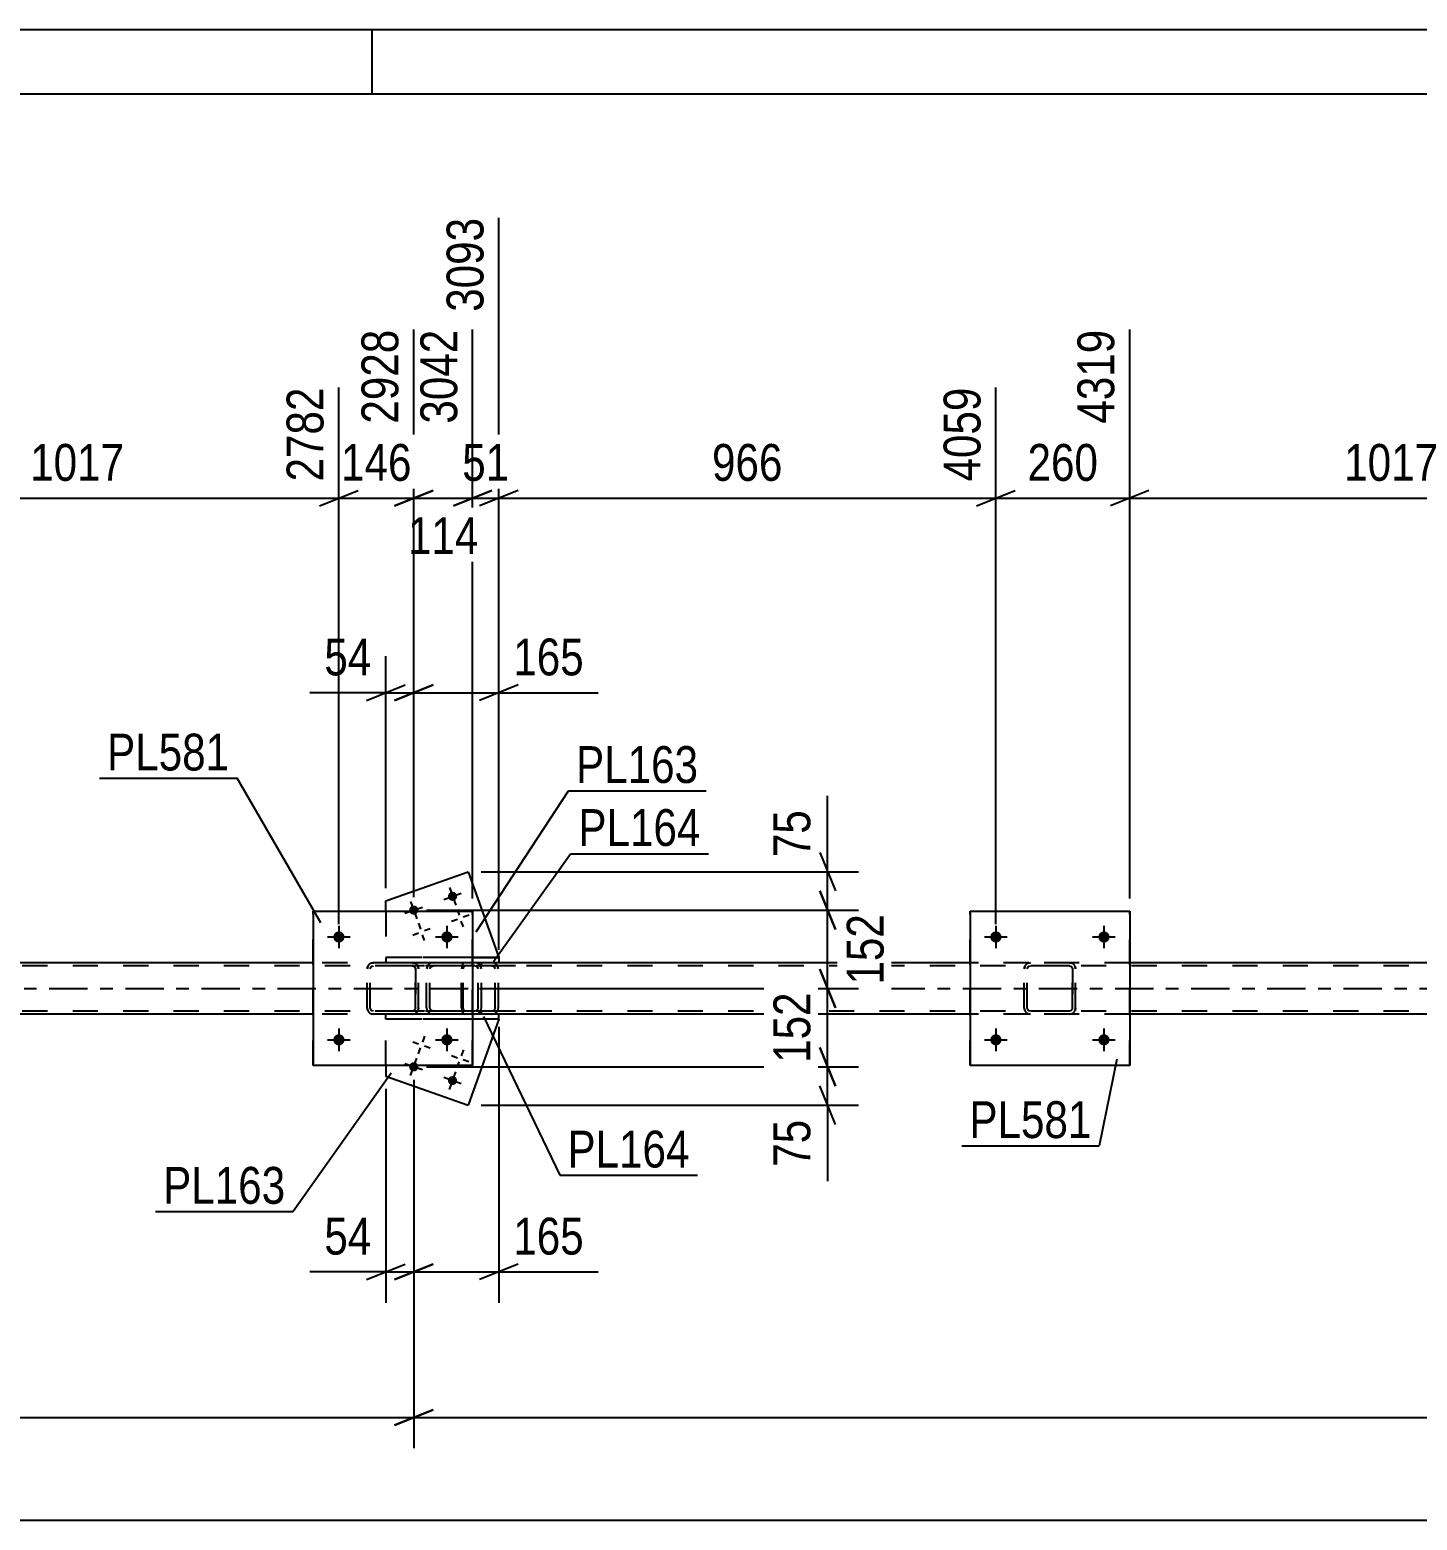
# Model space of a CAD drawing. Header units: millimetres. Extents: x -116 to 725, y -402 to 192.
# Drawn here: x 68.7 to 176.5, y 75.8 to 191.7 of the extents above; entities that cross this region are included whole.
import ezdxf

# ---------------------------------------------------------------- set-up
doc = ezdxf.new("R2010")
doc.units = ezdxf.units.MM
doc.linetypes.add('DXK_LINE_DOT2', pattern=[3.9198, 1.9599, -1.9599])
doc.linetypes.add('DXK_LINE_DOT3', pattern=[5.9187, 2.979, -0.9799, 0.9799, -0.9799])
doc.styles.add('Arial Narrow', font='ARIALN.TTF', dxfattribs={"height": 0.2})

# ---------------------------------------------------------------- blocks, each defined once
blk = doc.blocks.new('Unknown-203720616-1133')
at = {"color": 5, "linetype": 'Continuous'}
for p, q in [((725.28, 191.75), (-115.72, 191.75)), ((95.28, 186.75), (95.28, 191.75)), ((720.28, 186.75), (-110.72, 186.75))]:
    blk.add_line(p, q, dxfattribs=at)
blk = doc.blocks.new('Part-203720616-6545 - 6525')
at = {"color": 7, "linetype": 'DXK_LINE_DOT2'}
for p, q in [((145.97, 118.71), (146.01, 118.89)), ((146.01, 118.89), (145.97, 118.71)), ((145.97, 115.67), (145.97, 118.71)), ((145.97, 115.67), (145.97, 118.71)), ((146.21, 118.71), (146.23, 118.8)), ((146.21, 115.67), (146.21, 118.71)), ((146.21, 115.67), (146.21, 118.71)), ((146.23, 118.8), (146.28, 118.88)), ((146.27, 119.15), (146.45, 119.19)), ((146.45, 119.19), (146.27, 119.15)), ((146.28, 118.88), (146.36, 118.93)), ((146.36, 118.93), (146.45, 118.95)), ((149.49, 119.19), (146.45, 119.19)), ((149.49, 118.95), (146.45, 118.95)), ((149.49, 119.19), (149.67, 119.15)), ((149.67, 119.15), (149.49, 119.19)), ((149.49, 118.95), (149.58, 118.93)), ((149.58, 118.93), (149.66, 118.88)), ((149.66, 118.88), (149.71, 118.8)), ((149.71, 118.8), (149.73, 118.71)), ((149.73, 115.67), (149.73, 118.71)), ((149.73, 118.71), (149.73, 115.67)), ((149.93, 118.89), (149.97, 118.71)), ((149.97, 118.71), (149.93, 118.89)), ((149.97, 115.67), (149.97, 118.71)), ((149.97, 115.67), (149.97, 118.71)), ((146.01, 115.48), (145.97, 115.67)), ((145.97, 115.67), (146.01, 115.48)), ((146.23, 115.57), (146.21, 115.67)), ((146.28, 115.5), (146.23, 115.57)), ((146.45, 115.19), (146.27, 115.22)), ((146.27, 115.22), (146.45, 115.19)), ((146.36, 115.44), (146.28, 115.5)), ((146.45, 115.43), (146.36, 115.44)), ((149.49, 115.43), (146.45, 115.43)), ((149.49, 115.19), (146.45, 115.19)), ((149.58, 115.44), (149.49, 115.43)), ((149.67, 115.22), (149.49, 115.19)), ((149.49, 115.19), (149.67, 115.22)), ((149.66, 115.5), (149.58, 115.44)), ((149.71, 115.57), (149.66, 115.5)), ((149.73, 115.67), (149.71, 115.57)), ((149.97, 115.67), (149.93, 115.48)), ((149.93, 115.48), (149.97, 115.67))]:
    blk.add_line(p, q, dxfattribs=at)
at = {"color": 7, "linetype": 'DXK_LINE_DOT3'}
blk.add_line((147.97, 117.19), (147.97, 117.19), dxfattribs=at)
at = {"color": 7, "linetype": 'DXK_LINE_DOT2'}
for centre, start, end in [((146.45, 118.71), 112.5, 157.5), ((146.45, 118.71), 112.5, 157.5), ((149.49, 118.71), 22.5, 67.5), ((149.49, 118.71), 22.5, 67.5), ((146.45, 115.67), 202.5, 247.5), ((146.45, 115.67), 202.5, 247.5), ((149.49, 115.67), 292.5, 337.5), ((149.49, 115.67), 292.5, 337.5)]:
    blk.add_arc(centre, 0.48, start, end, dxfattribs=at)
blk = doc.blocks.new('Part-203720616-6679 - 6525')
at = {"color": 7, "linetype": 'DXK_LINE_DOT2'}
for p, q in [((630.57, 118.95), (-18.61, 118.95)), ((105.12, 119.19), (90.69, 119.19)), ((154.17, 119.19), (141.77, 119.19)), ((630.57, 115.43), (-18.61, 115.43)), ((105.12, 115.19), (90.69, 115.19)), ((154.17, 115.19), (141.77, 115.19))]:
    blk.add_line(p, q, dxfattribs=at)
at = {"color": 2, "linetype": 'Continuous'}
for p, q in [((90.69, 119.19), (52.01, 119.19)), ((141.77, 119.19), (105.12, 119.19)), ((192.85, 119.19), (154.17, 119.19)), ((90.69, 115.19), (52.01, 115.19)), ((141.77, 115.19), (105.12, 115.19)), ((192.85, 115.19), (154.17, 115.19))]:
    blk.add_line(p, q, dxfattribs=at)
at = {"color": 7, "linetype": 'DXK_LINE_DOT3'}
blk.add_line((-18.61, 117.19), (630.57, 117.19), dxfattribs=at)
blk = doc.blocks.new('Part-203720616-6550 - 6525')
at = {"color": 2, "linetype": 'Continuous'}
for p, q in [((141.77, 123.19), (141.77, 111.19)), ((141.77, 123.19), (154.17, 123.19)), ((154.17, 123.19), (154.17, 111.19)), ((154.17, 111.19), (141.77, 111.19))]:
    blk.add_line(p, q, dxfattribs=at)
at = {"color": 7, "linetype": 'DXK_LINE_DOT2'}
for p, q in [((141.77, 111.19), (141.77, 123.19)), ((154.17, 111.19), (154.17, 123.19))]:
    blk.add_line(p, q, dxfattribs=at)
blk = doc.blocks.new('Part-203720616-6657 - 6525')
at = {"color": 2, "linetype": 'Continuous'}
for p, q in [((96.34, 124), (102.75, 126.27)), ((102.75, 126.27), (105.13, 119.59)), ((96.34, 123.19), (96.34, 124))]:
    blk.add_line(p, q, dxfattribs=at)
at = {"color": 7, "linetype": 'DXK_LINE_DOT2'}
for p in [(96.34, 123.19), (105.13, 119.59)]:
    blk.add_line(p, (96.34, 119.59), dxfattribs=at)
blk = doc.blocks.new('Part-203720616-6585 - 6525')
at = {"color": 7, "linetype": 'DXK_LINE_DOT2'}
for p, q in [((96.34, 114.79), (96.34, 115.19)), ((103.09, 115.19), (96.34, 115.19)), ((103.09, 114.79), (96.34, 114.79))]:
    blk.add_line(p, q, dxfattribs=at)
at = {"color": 2, "linetype": 'Continuous'}
for p, q in [((105.12, 115.19), (103.09, 115.19)), ((105.12, 114.79), (103.09, 114.79)), ((105.12, 114.79), (105.12, 115.19))]:
    blk.add_line(p, q, dxfattribs=at)
blk = doc.blocks.new('Part-203720616-6590 - 6525')
at = {"color": 7, "linetype": 'DXK_LINE_DOT2'}
for p, q in [((96.34, 119.59), (96.34, 119.19)), ((103.09, 119.59), (96.34, 119.59)), ((103.09, 119.19), (96.34, 119.19))]:
    blk.add_line(p, q, dxfattribs=at)
at = {"color": 2, "linetype": 'Continuous'}
for p, q in [((103.09, 119.59), (105.13, 119.59)), ((105.13, 119.59), (105.13, 119.19)), ((105.13, 119.19), (103.09, 119.19))]:
    blk.add_line(p, q, dxfattribs=at)
blk = doc.blocks.new('Bolt-203720616-6763 - 6525')
at = {"linetype": 'Continuous'}
for points in [[(101.86, 124.47, -1), (101.19, 124.23, -1)], [(98.85, 123.4, -1), (98.17, 123.16, -1)]]:
    blk.add_hatch(color=1, dxfattribs=at).paths.add_polyline_path(points)
at = {"color": 1, "linetype": 'Continuous'}
for p, q in [((100.85, 124.11), (102.2, 124.59)), ((101.28, 125.03), (101.77, 123.67)), ((97.83, 123.04), (99.19, 123.52)), ((98.27, 123.96), (98.75, 122.6)), ((101.89, 123.33), (102.05, 122.88)), ((102.81, 122.9), (102.35, 122.74)), ((98.87, 122.26), (99.03, 121.81)), ((99.79, 121.83), (99.34, 121.67)), ((101.45, 122.41), (101.9, 122.57)), ((102.37, 121.98), (102.21, 122.43)), ((98.43, 121.34), (98.88, 121.51)), ((99.35, 120.91), (99.19, 121.36))]:
    blk.add_line(p, q, dxfattribs=at)
blk = doc.blocks.new('Part-203720616-6647 - 6525')
at = {"color": 7, "linetype": 'DXK_LINE_DOT2'}
for p, q in [((94.89, 118.71), (94.93, 118.89)), ((94.93, 118.89), (94.89, 118.71)), ((94.89, 115.67), (94.89, 118.71)), ((94.89, 115.67), (94.89, 118.71)), ((95.13, 118.71), (95.15, 118.8)), ((95.13, 115.67), (95.13, 118.71)), ((95.13, 115.67), (95.13, 118.71)), ((95.15, 118.8), (95.2, 118.88)), ((95.18, 119.15), (95.37, 119.19)), ((95.37, 119.19), (95.18, 119.15)), ((95.2, 118.88), (95.28, 118.93)), ((95.28, 118.93), (95.37, 118.95)), ((98.41, 119.19), (95.37, 119.19)), ((98.41, 118.95), (95.37, 118.95)), ((98.41, 119.19), (98.59, 119.15)), ((98.59, 119.15), (98.41, 119.19)), ((98.41, 118.95), (98.5, 118.93)), ((98.5, 118.93), (98.58, 118.88)), ((98.58, 118.88), (98.63, 118.8)), ((98.63, 118.8), (98.65, 118.71)), ((98.65, 115.67), (98.65, 118.71)), ((98.65, 118.71), (98.65, 115.67)), ((98.85, 118.89), (98.89, 118.71)), ((98.89, 118.71), (98.85, 118.89)), ((98.89, 115.67), (98.89, 118.71)), ((98.89, 115.67), (98.89, 118.71)), ((94.93, 115.48), (94.89, 115.67)), ((94.89, 115.67), (94.93, 115.48)), ((95.15, 115.57), (95.13, 115.67)), ((95.2, 115.5), (95.15, 115.57)), ((95.37, 115.19), (95.18, 115.22)), ((95.18, 115.22), (95.37, 115.19)), ((95.28, 115.44), (95.2, 115.5)), ((95.37, 115.43), (95.28, 115.44)), ((98.41, 115.43), (95.37, 115.43)), ((98.41, 115.19), (95.37, 115.19)), ((98.5, 115.44), (98.41, 115.43)), ((98.59, 115.22), (98.41, 115.19)), ((98.41, 115.19), (98.59, 115.22)), ((98.58, 115.5), (98.5, 115.44)), ((98.63, 115.57), (98.58, 115.5)), ((98.65, 115.67), (98.63, 115.57)), ((98.89, 115.67), (98.85, 115.48)), ((98.85, 115.48), (98.89, 115.67))]:
    blk.add_line(p, q, dxfattribs=at)
at = {"color": 7, "linetype": 'DXK_LINE_DOT3'}
blk.add_line((96.89, 117.19), (96.89, 117.19), dxfattribs=at)
at = {"color": 7, "linetype": 'DXK_LINE_DOT2'}
for centre, start, end in [((95.37, 118.71), 112.5, 157.5), ((95.37, 118.71), 112.5, 157.5), ((98.41, 118.71), 22.5, 67.5), ((98.41, 118.71), 22.5, 67.5), ((95.37, 115.67), 202.5, 247.5), ((95.37, 115.67), 202.5, 247.5), ((98.41, 115.67), 292.5, 337.5), ((98.41, 115.67), 292.5, 337.5)]:
    blk.add_arc(centre, 0.48, start, end, dxfattribs=at)
blk = doc.blocks.new('Part-203720616-6652 - 6525')
at = {"color": 2, "linetype": 'Continuous'}
for p, q in [((90.69, 123.19), (90.69, 111.19)), ((90.69, 123.19), (103.09, 123.19)), ((103.09, 123.19), (103.09, 111.19)), ((103.09, 111.19), (90.69, 111.19))]:
    blk.add_line(p, q, dxfattribs=at)
at = {"color": 7, "linetype": 'DXK_LINE_DOT2'}
for p, q in [((90.69, 111.19), (90.69, 123.19)), ((103.09, 111.19), (103.09, 123.19))]:
    blk.add_line(p, q, dxfattribs=at)
blk = doc.blocks.new('Part-203720616-6662 - 6525')
at = {"color": 7, "linetype": 'DXK_LINE_DOT2'}
for p in [(105.12, 114.79), (96.34, 111.19)]:
    blk.add_line(p, (96.34, 114.79), dxfattribs=at)
at = {"color": 2, "linetype": 'Continuous'}
for p, q in [((105.12, 114.79), (102.75, 108.1)), ((96.34, 111.19), (96.34, 110.37)), ((96.34, 110.37), (102.75, 108.1))]:
    blk.add_line(p, q, dxfattribs=at)
blk = doc.blocks.new('Part-203720616-6705 - 6525')
at = {"color": 7, "linetype": 'DXK_LINE_DOT2'}
for p, q in [((103.26, 119.19), (97.87, 119.19)), ((103.26, 118.95), (97.87, 118.95)), ((99.55, 118.88), (99.51, 118.71)), ((99.51, 115.67), (99.51, 118.71)), ((99.55, 118.89), (99.55, 118.88)), ((99.77, 118.71), (99.79, 118.8)), ((99.77, 115.67), (99.77, 118.71)), ((99.79, 118.8), (99.84, 118.88)), ((100.02, 119.19), (99.83, 119.15)), ((99.84, 118.88), (99.93, 118.93)), ((99.93, 118.93), (100.02, 118.95)), ((103.45, 119.15), (103.26, 119.19)), ((103.26, 118.95), (103.36, 118.93)), ((103.36, 118.93), (103.44, 118.88)), ((103.44, 118.88), (103.49, 118.8)), ((103.49, 118.8), (103.51, 118.71)), ((103.51, 115.67), (103.51, 118.71)), ((103.73, 118.88), (103.73, 118.89)), ((103.77, 118.71), (103.73, 118.88)), ((103.77, 115.67), (103.77, 118.71)), ((103.26, 115.43), (97.87, 115.43)), ((103.26, 115.19), (97.87, 115.19)), ((99.51, 115.67), (99.55, 115.48)), ((99.79, 115.57), (99.77, 115.67)), ((99.84, 115.5), (99.79, 115.57)), ((99.83, 115.22), (100.02, 115.19)), ((99.93, 115.44), (99.84, 115.5)), ((100.02, 115.43), (99.93, 115.44)), ((103.36, 115.44), (103.26, 115.43)), ((103.26, 115.19), (103.45, 115.22)), ((103.44, 115.5), (103.36, 115.44)), ((103.49, 115.57), (103.44, 115.5)), ((103.51, 115.67), (103.49, 115.57)), ((103.73, 115.48), (103.77, 115.67))]:
    blk.add_line(p, q, dxfattribs=at)
for centre, start, end in [((100, 118.69), 110.7583, 155.68), ((103.28, 118.69), 24.32, 69.2417), ((100, 115.69), 204.32, 249.2417), ((103.28, 115.69), 290.7583, 335.68)]:
    blk.add_arc(centre, 0.496, start, end, dxfattribs=at)
blk = doc.blocks.new('Part-203720616-6725 - 6525')
at = {"color": 7, "linetype": 'DXK_LINE_DOT2'}
for p, q in [((102.24, 118.89), (102.22, 118.71)), ((102.22, 115.67), (102.22, 118.71)), ((102.3, 119.05), (102.24, 118.89)), ((102.39, 119.15), (102.3, 119.05)), ((102.36, 118.71), (102.37, 118.8)), ((102.36, 115.67), (102.36, 118.71)), ((102.37, 118.8), (102.4, 118.88)), ((102.49, 119.19), (102.39, 119.15)), ((102.4, 118.88), (102.44, 118.93)), ((102.44, 118.93), (102.49, 118.95)), ((106.43, 119.19), (102.49, 119.19)), ((106.43, 118.95), (102.49, 118.95)), ((103.77, 118.95), (103.77, 119.19)), ((104.78, 119.15), (104.58, 119.19)), ((104.58, 118.95), (104.68, 118.93)), ((104.68, 118.93), (104.76, 118.88)), ((104.76, 118.88), (104.82, 118.8)), ((104.82, 118.8), (104.84, 118.71)), ((104.84, 115.67), (104.84, 118.71)), ((105.05, 118.88), (105.05, 118.89)), ((105.09, 118.71), (105.05, 118.88)), ((105.09, 115.67), (105.09, 118.71)), ((102.22, 115.67), (102.24, 115.48)), ((102.24, 115.48), (102.3, 115.33)), ((102.3, 115.33), (102.39, 115.22)), ((102.37, 115.57), (102.36, 115.67)), ((102.4, 115.5), (102.37, 115.57)), ((102.39, 115.22), (102.49, 115.19)), ((102.44, 115.44), (102.4, 115.5)), ((102.49, 115.43), (102.44, 115.44)), ((106.43, 115.43), (102.49, 115.43)), ((106.43, 115.19), (102.49, 115.19)), ((103.77, 115.19), (103.77, 115.43)), ((104.68, 115.44), (104.58, 115.43)), ((104.58, 115.19), (104.78, 115.22)), ((104.76, 115.5), (104.68, 115.44)), ((104.82, 115.57), (104.76, 115.5)), ((104.84, 115.67), (104.82, 115.57)), ((105.05, 115.48), (105.09, 115.67))]:
    blk.add_line(p, q, dxfattribs=at)
for centre, start, end in [((104.6, 118.69), 23.8494, 68.8059), ((104.6, 115.68), 291.1941, 336.1506)]:
    blk.add_arc(centre, 0.492, start, end, dxfattribs=at)
blk = doc.blocks.new('Bolt-203720616-6762 - 6525')
at = {"linetype": 'Continuous'}
for points in [[(98.17, 111.21, -1), (98.85, 110.97, -1)], [(101.19, 110.14, -1), (101.86, 109.9, -1)]]:
    blk.add_hatch(color=1, dxfattribs=at).paths.add_polyline_path(points)
at = {"color": 1, "linetype": 'Continuous'}
for p, q in [((98.43, 113.03), (98.88, 112.87)), ((98.87, 112.11), (99.03, 112.56)), ((99.35, 113.47), (99.19, 113.01)), ((99.79, 112.55), (99.34, 112.71)), ((99.19, 110.85), (97.83, 111.33)), ((98.27, 110.41), (98.75, 111.77)), ((101.45, 111.96), (101.9, 111.8)), ((101.89, 111.04), (102.05, 111.49)), ((102.37, 112.4), (102.21, 111.94)), ((102.8, 111.48), (102.35, 111.64)), ((102.2, 109.78), (100.85, 110.26)), ((101.28, 109.34), (101.77, 110.7))]:
    blk.add_line(p, q, dxfattribs=at)
blk = doc.blocks.new('Bolt-203720616-6794 - 6525')
at = {"linetype": 'Continuous'}
for points in [[(93.13, 113.19, -1), (92.25, 113.19, -1)], [(101.53, 113.19, -1), (100.65, 113.19, -1)]]:
    blk.add_hatch(color=1, dxfattribs=at).paths.add_polyline_path(points)
at = {"color": 1, "linetype": 'Continuous'}
for p, q in [((92.69, 114.07), (92.69, 112.31)), ((101.09, 114.07), (101.09, 112.31)), ((91.81, 113.19), (93.57, 113.19)), ((100.21, 113.19), (101.97, 113.19))]:
    blk.add_line(p, q, dxfattribs=at)
blk = doc.blocks.new('Bolt-203720616-6795 - 6525')
at = {"linetype": 'Continuous'}
for points in [[(93.13, 121.19, -1), (92.25, 121.19, -1)], [(101.53, 121.19, -1), (100.65, 121.19, -1)]]:
    blk.add_hatch(color=1, dxfattribs=at).paths.add_polyline_path(points)
at = {"color": 1, "linetype": 'Continuous'}
for p, q in [((92.69, 122.07), (92.69, 120.31)), ((101.09, 122.07), (101.09, 120.31)), ((91.81, 121.19), (93.57, 121.19)), ((100.21, 121.19), (101.97, 121.19))]:
    blk.add_line(p, q, dxfattribs=at)
blk = doc.blocks.new('Bolt-203720616-6796 - 6525')
at = {"linetype": 'Continuous'}
for points in [[(144.21, 113.19, -1), (143.33, 113.19, -1)], [(152.61, 113.19, -1), (151.73, 113.19, -1)]]:
    blk.add_hatch(color=1, dxfattribs=at).paths.add_polyline_path(points)
at = {"color": 1, "linetype": 'Continuous'}
for p, q in [((143.77, 114.07), (143.77, 112.31)), ((152.17, 114.07), (152.17, 112.31)), ((142.89, 113.19), (144.65, 113.19)), ((151.29, 113.19), (153.05, 113.19))]:
    blk.add_line(p, q, dxfattribs=at)
blk = doc.blocks.new('Bolt-203720616-6797 - 6525')
at = {"linetype": 'Continuous'}
for points in [[(144.21, 121.19, -1), (143.33, 121.19, -1)], [(152.61, 121.19, -1), (151.73, 121.19, -1)]]:
    blk.add_hatch(color=1, dxfattribs=at).paths.add_polyline_path(points)
at = {"color": 1, "linetype": 'Continuous'}
for p, q in [((143.77, 122.07), (143.77, 120.31)), ((152.17, 122.07), (152.17, 120.31)), ((142.89, 121.19), (144.65, 121.19)), ((151.29, 121.19), (153.05, 121.19))]:
    blk.add_line(p, q, dxfattribs=at)
blk = doc.blocks.new('StraightDimension-203720616-6924 - 6525')
at = {"color": 7, "linetype": 'Continuous'}
for p, q in [((130.09, 112.59), (131.29, 109.59)), ((99.51, 111.09), (133.09, 111.09)), ((130.69, 108.1), (130.69, 111.09)), ((131.29, 106.6), (130.09, 109.6)), ((103.75, 108.1), (133.09, 108.1)), ((130.69, 108.1), (130.69, 102.19)), ((130.69, 108.1), (130.69, 102.19))]:
    blk.add_line(p, q, dxfattribs=at)
at = {"color": 0}
blk.add_wipeout([(129.94, 107.57), (125.74, 107.57), (125.74, 102.72), (129.94, 102.72)], dxfattribs=at)
at = {"color": 3, "style": 'Arial Narrow'}
blk.add_text('75', height=2.863, rotation=90.0002, dxfattribs=at).set_placement((129.34, 103.32))
blk = doc.blocks.new('StraightDimension-203720616-6956 - 6525')
at = {"color": 7, "linetype": 'Continuous'}
for p, q in [((96.34, 109.37), (96.34, 92.74)), ((98.51, 110.09), (98.51, 92.74)), ((96.34, 95.14), (90.44, 95.14)), ((96.34, 95.14), (90.44, 95.14)), ((94.84, 94.54), (97.84, 95.74)), ((96.34, 95.14), (98.51, 95.14)), ((100.01, 95.74), (97.01, 94.54))]:
    blk.add_line(p, q, dxfattribs=at)
at = {"color": 0}
blk.add_wipeout([(95.82, 95.89), (95.82, 100.09), (90.96, 100.09), (90.96, 95.89)], dxfattribs=at)
at = {"color": 3, "style": 'Arial Narrow'}
blk.add_text('54', height=2.863, dxfattribs=at).set_placement((91.56, 96.49))
blk = doc.blocks.new('StraightDimension-203720616-13716 - 6525')
at = {"color": 7, "linetype": 'Continuous'}
for p, q in [((154.17, 124.19), (154.17, 168.43)), ((194.85, 122.19), (194.85, 163.93)), ((155.67, 155.92), (152.67, 154.72)), ((193.35, 154.72), (196.35, 155.92)), ((154.17, 155.32), (194.85, 155.32))]:
    blk.add_line(p, q, dxfattribs=at)
at = {"color": 0}
blk.add_wipeout([(178.77, 156.07), (178.77, 160.27), (170.25, 160.27), (170.25, 156.07)], dxfattribs=at)
at = {"color": 3, "style": 'Arial Narrow'}
blk.add_text('1017', height=2.863, dxfattribs=at).set_placement((170.85, 156.67))
at = {"color": 0, "linetype": 'Continuous'}
blk.add_wipeout([(194.25, 164.53), (190.05, 164.53), (190.05, 156.02), (194.25, 156.02)], dxfattribs=at)
at = {"color": 3, "linetype": 'Continuous', "style": 'Arial Narrow'}
blk.add_text('5336', height=2.863, rotation=90.0002, dxfattribs=at).set_placement((193.65, 156.62))
blk = doc.blocks.new('StraightDimension-203720616-6890 - 6525')
at = {"color": 7, "linetype": 'Continuous'}
for p, q in [((130.09, 124.78), (131.29, 121.78)), ((99.51, 123.28), (133.54, 123.28)), ((130.69, 117.19), (130.69, 123.28)), ((131.29, 115.69), (130.09, 118.69)), ((103.62, 117.19), (133.54, 117.19))]:
    blk.add_line(p, q, dxfattribs=at)
at = {"color": 0}
blk.add_wipeout([(135.64, 123.58), (131.44, 123.58), (131.44, 116.89), (135.64, 116.89)], dxfattribs=at)
at = {"color": 3, "style": 'Arial Narrow'}
blk.add_text('152', height=2.863, rotation=90.0002, dxfattribs=at).set_placement((135.04, 117.49))
blk = doc.blocks.new('StraightDimension-203720616-6880 - 6525')
at = {"color": 7, "linetype": 'Continuous'}
for p, q in [((130.69, 126.27), (130.69, 132.18)), ((130.69, 126.27), (130.69, 132.18)), ((130.09, 127.77), (131.29, 124.77)), ((103.75, 126.27), (133.09, 126.27)), ((130.69, 123.28), (130.69, 126.27)), ((131.29, 121.78), (130.09, 124.78)), ((99.51, 123.28), (133.09, 123.28))]:
    blk.add_line(p, q, dxfattribs=at)
at = {"color": 0}
blk.add_wipeout([(129.94, 131.65), (125.74, 131.65), (125.74, 126.8), (129.94, 126.8)], dxfattribs=at)
at = {"color": 3, "style": 'Arial Narrow'}
blk.add_text('75', height=2.863, rotation=90.0002, dxfattribs=at).set_placement((129.34, 127.4))
blk = doc.blocks.new('StraightDimension-203720616-6907 - 6525')
at = {"color": 7, "linetype": 'Continuous'}
for p, q in [((130.09, 118.69), (131.29, 115.69)), ((103.62, 117.19), (133.09, 117.19)), ((130.69, 111.09), (130.69, 117.19)), ((131.29, 109.59), (130.09, 112.59)), ((99.51, 111.09), (133.09, 111.09))]:
    blk.add_line(p, q, dxfattribs=at)
at = {"color": 0}
blk.add_wipeout([(129.94, 117.48), (125.74, 117.48), (125.74, 110.8), (129.94, 110.8)], dxfattribs=at)
at = {"color": 3, "style": 'Arial Narrow'}
blk.add_text('152', height=2.863, rotation=90.0002, dxfattribs=at).set_placement((129.34, 111.4))
blk = doc.blocks.new('StraightDimension-203720616-6935 - 6525')
at = {"color": 7, "linetype": 'Continuous'}
for p, q in [((96.34, 125), (96.34, 143.04)), ((98.51, 124.28), (98.51, 143.04)), ((94.84, 139.59), (97.84, 140.79)), ((100.01, 140.79), (97.01, 139.59)), ((96.34, 140.19), (90.44, 140.19)), ((96.34, 140.19), (90.44, 140.19)), ((96.34, 140.19), (98.51, 140.19))]:
    blk.add_line(p, q, dxfattribs=at)
at = {"color": 0}
blk.add_wipeout([(95.82, 140.94), (95.82, 145.14), (90.96, 145.14), (90.96, 140.94)], dxfattribs=at)
at = {"color": 3, "style": 'Arial Narrow'}
blk.add_text('54', height=2.863, dxfattribs=at).set_placement((91.56, 141.54))
blk = doc.blocks.new('StraightDimension-203720616-6945 - 6525')
at = {"color": 7, "linetype": 'Continuous'}
for p, q in [((98.51, 124.28), (98.51, 143.04)), ((105.13, 120.19), (105.13, 143.04)), ((97.01, 139.59), (100.01, 140.79)), ((106.63, 140.79), (103.63, 139.59)), ((98.51, 140.19), (105.13, 140.19)), ((105.13, 140.19), (112.86, 140.19)), ((105.13, 140.19), (112.86, 140.19))]:
    blk.add_line(p, q, dxfattribs=at)
at = {"color": 0}
blk.add_wipeout([(112.33, 140.94), (112.33, 145.14), (105.65, 145.14), (105.65, 140.94)], dxfattribs=at)
at = {"color": 3, "style": 'Arial Narrow'}
blk.add_text('165', height=2.863, dxfattribs=at).set_placement((106.25, 141.54))
blk = doc.blocks.new('StraightDimension-203720616-6966 - 6525')
at = {"color": 7, "linetype": 'Continuous'}
for p, q in [((105.12, 114.19), (105.12, 92.74)), ((98.51, 110.09), (98.51, 92.74)), ((97.01, 94.54), (100.01, 95.74)), ((98.51, 95.14), (105.12, 95.14)), ((106.62, 95.74), (103.62, 94.54)), ((105.12, 95.14), (112.86, 95.14)), ((105.12, 95.14), (112.86, 95.14))]:
    blk.add_line(p, q, dxfattribs=at)
at = {"color": 0}
blk.add_wipeout([(112.33, 95.89), (112.33, 100.09), (105.65, 100.09), (105.65, 95.89)], dxfattribs=at)
at = {"color": 3, "style": 'Arial Narrow'}
blk.add_text('165', height=2.863, dxfattribs=at).set_placement((106.25, 96.49))
blk = doc.blocks.new('StraightDimension-203720616-7074 - 6525')
at = {"color": 7, "linetype": 'Continuous'}
blk.add_line((-19.25, 75.83), (675.6, 75.83), dxfattribs=at)
blk = doc.blocks.new('StraightDimension-203720616-13717 - 6525')
at = {"color": 7, "linetype": 'Continuous'}
for p, q in [((154.17, 124.19), (154.17, 168.43)), ((143.77, 122.19), (143.77, 163.93)), ((142.27, 154.72), (145.27, 155.92)), ((155.67, 155.92), (152.67, 154.72)), ((143.77, 155.32), (154.17, 155.32))]:
    blk.add_line(p, q, dxfattribs=at)
at = {"color": 0}
blk.add_wipeout([(152.31, 156.07), (152.31, 160.27), (145.63, 160.27), (145.63, 156.07)], dxfattribs=at)
at = {"color": 3, "style": 'Arial Narrow'}
blk.add_text('260', height=2.863, dxfattribs=at).set_placement((146.23, 156.67))
at = {"color": 0, "linetype": 'Continuous'}
blk.add_wipeout([(153.57, 169.03), (149.37, 169.03), (149.37, 160.52), (153.57, 160.52)], dxfattribs=at)
at = {"color": 3, "linetype": 'Continuous', "style": 'Arial Narrow'}
blk.add_text('4319', height=2.863, rotation=90.0002, dxfattribs=at).set_placement((152.97, 161.12))
blk = doc.blocks.new('StraightDimension-203720616-13718 - 6525')
at = {"color": 7, "linetype": 'Continuous'}
for p, q in [((105.13, 120.59), (105.13, 177.13)), ((143.77, 122.19), (143.77, 163.93)), ((106.63, 155.92), (103.63, 154.72)), ((142.27, 154.72), (145.27, 155.92)), ((105.13, 155.32), (143.77, 155.32))]:
    blk.add_line(p, q, dxfattribs=at)
at = {"color": 0}
blk.add_wipeout([(127.79, 156.07), (127.79, 160.27), (121.1, 160.27), (121.1, 156.07)], dxfattribs=at)
at = {"color": 3, "style": 'Arial Narrow'}
blk.add_text('966', height=2.863, dxfattribs=at).set_placement((121.7, 156.67))
at = {"color": 0, "linetype": 'Continuous'}
blk.add_wipeout([(143.17, 164.53), (138.97, 164.53), (138.97, 156.02), (143.17, 156.02)], dxfattribs=at)
at = {"color": 3, "linetype": 'Continuous', "style": 'Arial Narrow'}
blk.add_text('4059', height=2.863, rotation=90.0002, dxfattribs=at).set_placement((142.57, 156.62))
blk = doc.blocks.new('StraightDimension-203720616-13719 - 6525')
at = {"color": 7, "linetype": 'Continuous'}
for p, q in [((105.13, 120.59), (105.13, 177.13)), ((103.09, 124.19), (103.09, 168.43)), ((101.59, 154.72), (104.59, 155.92)), ((106.63, 155.92), (103.63, 154.72)), ((103.09, 155.32), (105.13, 155.32))]:
    blk.add_line(p, q, dxfattribs=at)
at = {"color": 0, "linetype": 'Continuous'}
blk.add_wipeout([(104.52, 177.73), (100.32, 177.73), (100.32, 169.22), (104.52, 169.22)], dxfattribs=at)
at = {"color": 3, "linetype": 'Continuous', "style": 'Arial Narrow'}
blk.add_text('3093', height=2.863, rotation=90.0002, dxfattribs=at).set_placement((103.93, 169.82))
at = {"color": 0}
blk.add_wipeout([(106.53, 156.07), (106.53, 160.27), (101.68, 160.27), (101.68, 156.07)], dxfattribs=at)
at = {"color": 3, "style": 'Arial Narrow'}
blk.add_text('51', height=2.863, dxfattribs=at).set_placement((102.28, 156.67))
blk = doc.blocks.new('StraightDimension-203720616-13720 - 6525')
at = {"color": 7, "linetype": 'Continuous'}
for p, q in [((98.51, 124.28), (98.51, 168.43)), ((103.09, 124.19), (103.09, 168.43)), ((97.01, 154.72), (100.01, 155.92)), ((104.59, 155.92), (101.59, 154.72)), ((98.51, 155.32), (103.09, 155.32))]:
    blk.add_line(p, q, dxfattribs=at)
at = {"color": 0, "linetype": 'Continuous'}
blk.add_wipeout([(102.49, 169.03), (98.29, 169.03), (98.29, 160.52), (102.49, 160.52)], dxfattribs=at)
at = {"color": 0}
blk.add_wipeout([(104.14, 150.37), (104.14, 154.57), (97.46, 154.57), (97.46, 150.37)], dxfattribs=at)
at = {"color": 3, "linetype": 'Continuous', "style": 'Arial Narrow'}
blk.add_text('3042', height=2.863, rotation=90.0002, dxfattribs=at).set_placement((101.89, 161.12))
at = {"color": 3, "style": 'Arial Narrow'}
blk.add_text('114', height=2.863, dxfattribs=at).set_placement((98.06, 150.97))
blk = doc.blocks.new('StraightDimension-203720616-13721 - 6525')
at = {"color": 7, "linetype": 'Continuous'}
for p, q in [((98.51, 124.28), (98.51, 168.43)), ((92.69, 122.19), (92.69, 163.93)), ((91.19, 154.72), (94.19, 155.92)), ((100.01, 155.92), (97.01, 154.72)), ((92.69, 155.32), (98.51, 155.32))]:
    blk.add_line(p, q, dxfattribs=at)
at = {"color": 0}
blk.add_wipeout([(98.94, 156.07), (98.94, 160.27), (92.26, 160.27), (92.26, 156.07)], dxfattribs=at)
at = {"color": 3, "style": 'Arial Narrow'}
blk.add_text('146', height=2.863, dxfattribs=at).set_placement((92.86, 156.67))
at = {"color": 0, "linetype": 'Continuous'}
blk.add_wipeout([(97.91, 169.03), (93.71, 169.03), (93.71, 160.52), (97.91, 160.52)], dxfattribs=at)
at = {"color": 3, "linetype": 'Continuous', "style": 'Arial Narrow'}
blk.add_text('2928', height=2.863, rotation=90.0002, dxfattribs=at).set_placement((97.31, 161.12))
blk = doc.blocks.new('StraightDimension-203720616-13722 - 6525')
at = {"color": 7, "linetype": 'Continuous'}
for p, q in [((52.01, 124.19), (52.01, 168.43)), ((92.69, 122.19), (92.69, 163.93)), ((53.51, 155.92), (50.51, 154.72)), ((91.19, 154.72), (94.19, 155.92)), ((52.01, 155.32), (92.69, 155.32))]:
    blk.add_line(p, q, dxfattribs=at)
at = {"color": 0}
blk.add_wipeout([(76.6, 156.07), (76.6, 160.27), (68.09, 160.27), (68.09, 156.07)], dxfattribs=at)
at = {"color": 3, "style": 'Arial Narrow'}
blk.add_text('1017', height=2.863, dxfattribs=at).set_placement((68.69, 156.67))
at = {"color": 0, "linetype": 'Continuous'}
blk.add_wipeout([(92.09, 164.53), (87.89, 164.53), (87.89, 156.02), (92.09, 156.02)], dxfattribs=at)
at = {"color": 3, "linetype": 'Continuous', "style": 'Arial Narrow'}
blk.add_text('2782', height=2.863, rotation=90.0002, dxfattribs=at).set_placement((91.49, 156.62))
blk = doc.blocks.new('StraightDimension-203720616-14904 - 6525')
at = {"color": 7, "linetype": 'Continuous'}
for p, q in [((98.51, 110.09), (98.51, 81.42)), ((100.01, 84.42), (97.01, 83.22)), ((98.51, 83.82), (675.6, 83.82))]:
    blk.add_line(p, q, dxfattribs=at)
blk = doc.blocks.new('StraightDimension-203720616-14905 - 6525')
at = {"color": 7, "linetype": 'Continuous'}
for p, q in [((98.51, 110.09), (98.51, 81.42)), ((12.06, 102.98), (12.06, 81.42)), ((13.56, 84.42), (10.56, 83.22)), ((12.06, 83.82), (98.51, 83.82)), ((97.01, 83.22), (100.01, 84.42))]:
    blk.add_line(p, q, dxfattribs=at)
at = {"color": 0}
blk.add_wipeout([(59.54, 84.57), (59.54, 88.77), (51.03, 88.77), (51.03, 84.57)], dxfattribs=at)
at = {"color": 3, "style": 'Arial Narrow'}
blk.add_text('2161', height=2.863, dxfattribs=at).set_placement((51.63, 85.17))
blk = doc.blocks.new('Mark-203720616-6546 - 6525')
at = {"color": 30, "linetype": 'Continuous'}
for p in [(153.16, 111.68), (141.11, 104.95)]:
    blk.add_line(p, (151.81, 104.95), dxfattribs=at)
at = {"color": 0}
blk.add_wipeout([(151.21, 105.55), (151.21, 108.55), (141.71, 108.55), (141.71, 105.55)], dxfattribs=at)
blk.add_wipeout([(151.21, 105.55), (151.21, 108.55), (141.71, 108.55), (141.71, 105.55)], dxfattribs=at)
at = {"color": 3, "style": 'Arial Narrow'}
blk.add_text('PL581', height=2.863, dxfattribs=at).set_placement((141.71, 105.55))
blk = doc.blocks.new('Mark-203720616-6581 - 6525')
at = {"color": 30, "linetype": 'Continuous'}
for p, q in [((103.93, 115), (109.86, 102.66)), ((109.86, 102.66), (120.56, 102.66))]:
    blk.add_line(p, q, dxfattribs=at)
at = {"color": 0}
blk.add_wipeout([(119.96, 103.26), (119.96, 106.26), (110.46, 106.26), (110.46, 103.26)], dxfattribs=at)
blk.add_wipeout([(119.96, 103.26), (119.96, 106.26), (110.46, 106.26), (110.46, 103.26)], dxfattribs=at)
at = {"color": 3, "style": 'Arial Narrow'}
blk.add_text('PL164', height=2.863, dxfattribs=at).set_placement((110.46, 103.26))
blk = doc.blocks.new('Mark-203720616-6586 - 6525')
at = {"color": 30, "linetype": 'Continuous'}
for p, q in [((104.71, 119.29), (110.71, 127.67)), ((110.71, 127.67), (121.42, 127.67))]:
    blk.add_line(p, q, dxfattribs=at)
at = {"color": 0}
blk.add_wipeout([(120.82, 128.27), (120.82, 131.27), (111.31, 131.27), (111.31, 128.27)], dxfattribs=at)
blk.add_wipeout([(120.82, 128.27), (120.82, 131.27), (111.31, 131.27), (111.31, 128.27)], dxfattribs=at)
at = {"color": 3, "style": 'Arial Narrow'}
blk.add_text('PL164', height=2.863, dxfattribs=at).set_placement((111.31, 128.27))
blk = doc.blocks.new('Mark-203720616-6648 - 6525')
at = {"color": 30, "linetype": 'Continuous'}
for p in [(74.07, 133.54), (91.28, 122.29)]:
    blk.add_line(p, (84.78, 133.54), dxfattribs=at)
at = {"color": 0}
blk.add_wipeout([(84.18, 134.14), (84.18, 137.14), (74.67, 137.14), (74.67, 134.14)], dxfattribs=at)
blk.add_wipeout([(84.18, 134.14), (84.18, 137.14), (74.67, 137.14), (74.67, 134.14)], dxfattribs=at)
at = {"color": 3, "style": 'Arial Narrow'}
blk.add_text('PL581', height=2.863, dxfattribs=at).set_placement((74.67, 134.14))
blk = doc.blocks.new('Mark-203720616-6653 - 6525')
at = {"color": 30, "linetype": 'Continuous'}
for p, q in [((103.37, 121.58), (110.53, 132.57)), ((110.53, 132.57), (121.24, 132.57))]:
    blk.add_line(p, q, dxfattribs=at)
at = {"color": 0}
blk.add_wipeout([(120.64, 133.17), (120.64, 136.17), (111.13, 136.17), (111.13, 133.17)], dxfattribs=at)
blk.add_wipeout([(120.64, 133.17), (120.64, 136.17), (111.13, 136.17), (111.13, 133.17)], dxfattribs=at)
at = {"color": 3, "style": 'Arial Narrow'}
blk.add_text('PL163', height=2.863, dxfattribs=at).set_placement((111.13, 133.17))
blk = doc.blocks.new('Mark-203720616-6658 - 6525')
at = {"color": 30, "linetype": 'Continuous'}
for p in [(96.75, 110.6), (78.43, 99.84)]:
    blk.add_line(p, (89.13, 99.84), dxfattribs=at)
at = {"color": 0}
blk.add_wipeout([(88.53, 100.44), (88.53, 103.44), (79.03, 103.44), (79.03, 100.44)], dxfattribs=at)
blk.add_wipeout([(88.53, 100.44), (88.53, 103.44), (79.03, 103.44), (79.03, 100.44)], dxfattribs=at)
at = {"color": 3, "style": 'Arial Narrow'}
blk.add_text('PL163', height=2.863, dxfattribs=at).set_placement((79.03, 100.44))

msp = doc.modelspace()

# ---------------------------------------------------------------- block references
for name in ['Unknown-203720616-1133', 'Part-203720616-6657 - 6525', 'Bolt-203720616-6763 - 6525', 'Part-203720616-6652 - 6525', 'Part-203720616-6550 - 6525', 'Bolt-203720616-6795 - 6525', 'Bolt-203720616-6797 - 6525', 'Part-203720616-6590 - 6525', 'Part-203720616-6679 - 6525', 'Part-203720616-6647 - 6525', 'Part-203720616-6705 - 6525', 'Part-203720616-6725 - 6525', 'Part-203720616-6545 - 6525', 'Part-203720616-6585 - 6525', 'Part-203720616-6662 - 6525', 'Bolt-203720616-6794 - 6525', 'Bolt-203720616-6796 - 6525', 'Bolt-203720616-6762 - 6525']:
    msp.add_blockref(name, (0, 0))

# ---------------------------------------------------------------- next in the draw order: block references
for name in ['StraightDimension-203720616-13716 - 6525', 'StraightDimension-203720616-6890 - 6525', 'StraightDimension-203720616-6924 - 6525']:
    msp.add_blockref(name, (0, 0))

# ---------------------------------------------------------------- next in the draw order: block references
for name in ['StraightDimension-203720616-13717 - 6525', 'StraightDimension-203720616-6880 - 6525', 'StraightDimension-203720616-6956 - 6525']:
    msp.add_blockref(name, (0, 0))

# ---------------------------------------------------------------- next in the draw order: block references
for name in ['StraightDimension-203720616-6935 - 6525', 'StraightDimension-203720616-6907 - 6525']:
    msp.add_blockref(name, (0, 0))

# ---------------------------------------------------------------- next in the draw order: block references
for name in ['StraightDimension-203720616-6945 - 6525', 'StraightDimension-203720616-6966 - 6525']:
    msp.add_blockref(name, (0, 0))

# ---------------------------------------------------------------- next in the draw order: block references
for name in ['StraightDimension-203720616-13718 - 6525', 'StraightDimension-203720616-7074 - 6525']:
    msp.add_blockref(name, (0, 0))

# ---------------------------------------------------------------- next in the draw order: block references
for name in ['StraightDimension-203720616-13719 - 6525', 'StraightDimension-203720616-14904 - 6525']:
    msp.add_blockref(name, (0, 0))

# ---------------------------------------------------------------- next in the draw order: block references
for name in ['StraightDimension-203720616-13720 - 6525', 'Mark-203720616-6581 - 6525', 'Mark-203720616-6546 - 6525', 'StraightDimension-203720616-14905 - 6525']:
    msp.add_blockref(name, (0, 0))

# ---------------------------------------------------------------- next in the draw order: block references
for name in ['StraightDimension-203720616-13721 - 6525', 'Mark-203720616-6586 - 6525', 'Mark-203720616-6658 - 6525']:
    msp.add_blockref(name, (0, 0))

# ---------------------------------------------------------------- next in the draw order: block references
for name in ['StraightDimension-203720616-13722 - 6525', 'Mark-203720616-6653 - 6525']:
    msp.add_blockref(name, (0, 0))

# ---------------------------------------------------------------- next in the draw order: block references
msp.add_blockref('Mark-203720616-6648 - 6525', (0, 0))

doc.saveas('drawing.dxf')
